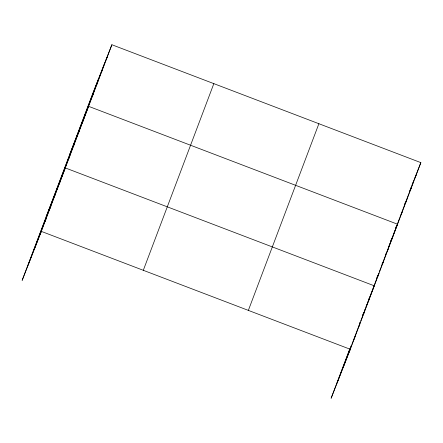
<?xml version="1.0" encoding="UTF-8"?>
<svg xmlns="http://www.w3.org/2000/svg" width="443" height="443" viewBox="0 0 443 443"><rect width="100%" height="100%" fill="white"/><g stroke="black" fill="none" stroke-linecap="round" stroke-linejoin="round"><path stroke-width="0.66" d="M28.114 265.152L98.651 78.489M34.261 249.47L104.797 62.801M40.224 234.247L111.88 44.732L420.85 162.625L349.195 352.146M143.305 270.302L213.842 83.633M248.357 310.388L318.888 123.719M349.826 348.768L331.12 398.268L350.313 349.294L41.343 231.396L22.15 280.375L92.687 93.706L111.88 44.732M337.084 383.051L350.036 348.774M350.518 347.506L351.233 345.601M359.389 324.027L360.109 322.122M362.928 314.652L363.625 312.808M368.283 300.487L368.98 298.637M376.661 278.309L377.829 275.23M382.016 264.144L382.713 262.295M390.394 241.967L391.562 238.888M395.749 227.796L396.446 225.952M404.597 204.389L405.295 202.54M343.231 367.363L351.388 345.789M351.864 344.516L360.259 322.305M360.74 321.037L362.418 316.59M362.656 315.959L367.214 303.898L366.034 306.916M367.446 303.283L371.638 292.197M371.871 291.577L378.854 273.098M379.319 271.869L380.947 267.555M381.179 266.941L385.836 254.62M386.069 254.005L392.587 236.756M393.052 235.521L395.145 229.978M395.377 229.363L399.569 218.277M399.802 217.657L404.459 205.342M404.692 204.721L408.878 193.635M409.11 193.021L413.768 180.7L412.112 184.919M106.11 59.899L107.223 57.047M101.453 72.22L102.571 69.368M96.796 84.541L97.914 81.689M92.138 96.862L93.257 94.01M69.407 155.31L88.606 106.331L397.576 224.224L393.722 234.054M82.83 121.504L83.948 118.652M78.173 133.819L79.291 130.967M73.521 146.14L74.634 143.288M68.864 158.461L69.983 155.609M46.133 216.909L65.326 167.93L374.296 285.824L367.463 303.267M59.412 183.474L60.53 180.622M54.616 196.166L55.735 193.314M49.821 208.863L50.939 206.012M45.025 221.555L46.138 218.704M409.515 191.559L410.224 189.748M410.932 187.937L411.641 186.126M414.017 180.063L416.503 173.722M416.752 173.086L420.85 162.625M415.08 177.798L416.193 174.946M410.423 190.119L411.541 187.267M405.766 202.434L406.884 199.588M401.109 214.755L402.227 211.904M385.526 254.969L386.235 253.158M388.361 247.726L393.473 234.69M391.8 239.397L392.919 236.545M387.143 251.718L388.262 248.866M382.492 264.039L383.605 261.187M377.835 276.354L378.953 273.508M362.485 315.964L363.67 312.946M364.379 311.136L365.087 309.33M368.382 301.373L369.501 298.521M363.587 314.065L364.705 311.213M358.791 326.757L359.91 323.905M353.996 339.449L355.109 336.597"/></g></svg>
